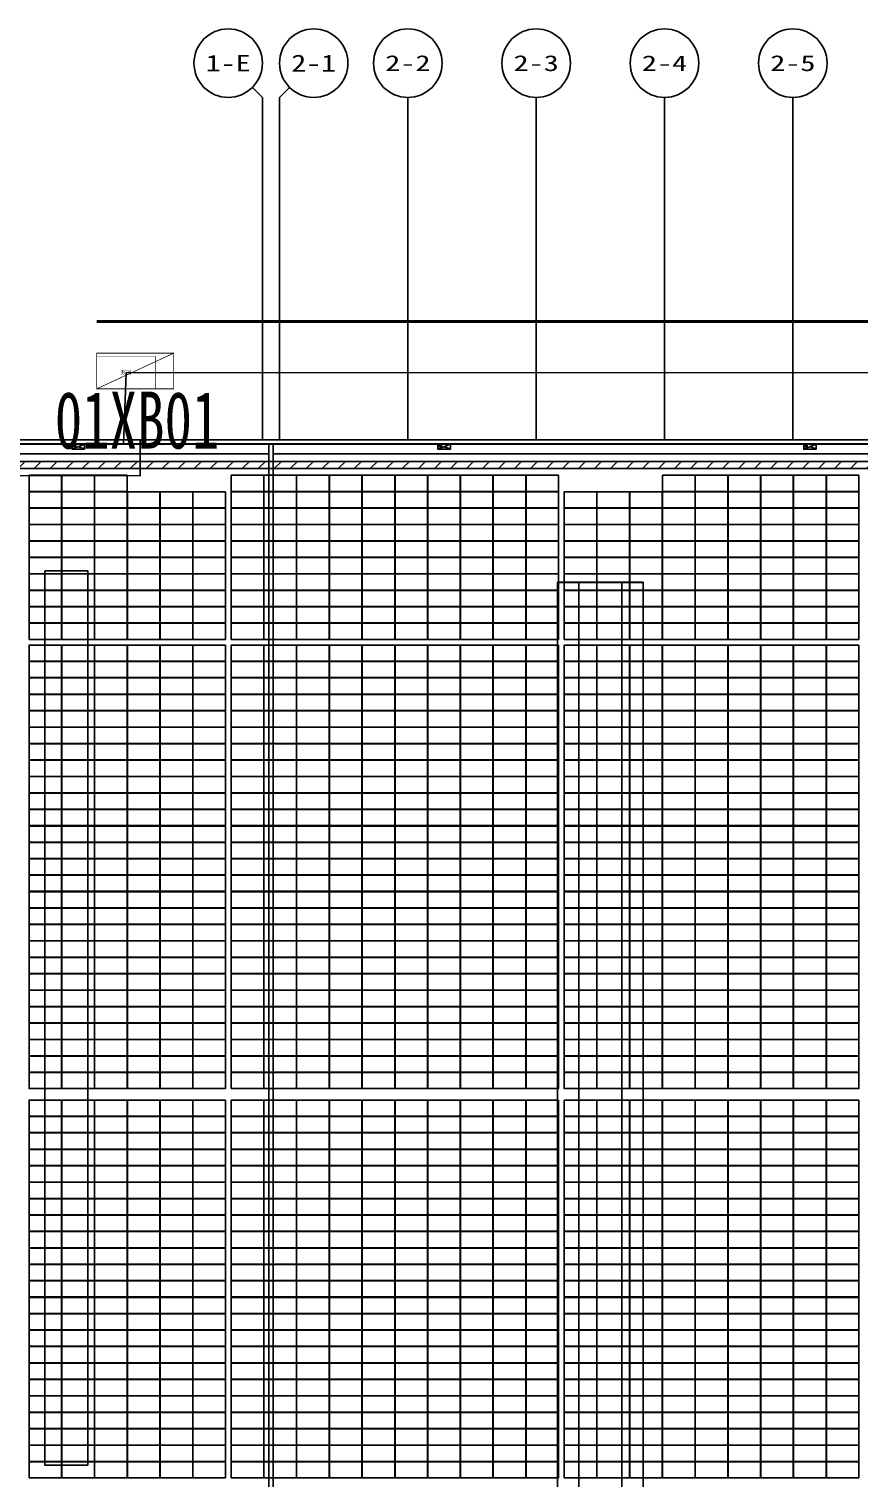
# Model space of a CAD drawing. Header units: metres. Extents: x 1218 to 2690, y 1163 to 1758.
# Drawn here: x 1389.2 to 1447.5, y 1421.4 to 1522.9 of the extents above; entities that cross this region are included whole.
import ezdxf
from ezdxf.enums import TextEntityAlignment as Align

# ---------------------------------------------------------------- set-up
doc = ezdxf.new("R2010")
doc.units = ezdxf.units.M
for name, color, linetype in [('AXIS', 3, 'Continuous'), ('AXIS_TEXT', 7, 'Continuous'), ('WALL', 9, 'Continuous'), ('单元区域外轮廓', 7, 'ByLayer'), ('屋脊线', 7, 'ByLayer'), ('接线图文字', 7, 'Continuous'), ('电缆通道', 7, 'ByLayer'), ('箱变', 7, 'ByLayer'), ('箱逆', 2, 'Continuous'), ('组串式逆变器225', 2, 'Continuous'), ('组件', 7, 'ByLayer'), ('运维走道板', 1, 'Continuous'), ('逆变器', 7, 'ByLayer'), ('障碍物', 7, 'ByLayer')]:
    doc.layers.add(name, color=color, linetype=linetype)
doc.styles.add('Albedo', font='gbenor', dxfattribs={"bigfont": 'gbcbig'})
doc.styles.add('COMPLEX', font='COMPLEX')
doc.styles.add('仿宋1250', font='txt', dxfattribs={"width": 0.7071, "height": 1250})

# ---------------------------------------------------------------- blocks, each defined once
blk = doc.blocks.new('_AXISO')
blk.add_circle((0, 0), 0.5)
at = {"layer": 'AXIS_TEXT', "style": 'COMPLEX', "width": 1.041667}
blk.add_attdef('A', text='', height=0.56, dxfattribs=at).set_placement((-0.25, -0.28), (0.25, -0.28), align=Align.FIT)
blk = doc.blocks.new('DT1')
at = {"layer": 'AXIS', "color": 252, "true_color": 0x939598}
for p, q in [((197457, 2047807), (198160, 2047104)), ((200063, 2047807), (199360, 2047104)), ((198160, 2023104), (198160, 2047104)), ((199360, 2023104), (199360, 2047104)), ((208360, 2023104), (208360, 2047104)), ((217360, 2023104), (217360, 2047104)), ((226360, 2023104), (226360, 2047104)), ((235360, 2023104), (235360, 2047104))]:
    blk.add_line(p, q, dxfattribs=at)
at = {"layer": 'WALL'}
for p, q in [((1243660, 2023104), (77860, 2023104)), ((1243360, 2022804), (78160, 2022804))]:
    blk.add_line(p, q, dxfattribs=at)
for points in [[(198910, 1865404), (198910, 2022804), (198610, 2022804), (198610, 1865404)], [(224860, 1875104), (224860, 2013104), (218860, 2013104), (218860, 1875104)]]:
    blk.add_lwpolyline(points, close=True, dxfattribs=at)
for points in [[(198610, 2022104), (78160, 2022104)], [(406810, 2022104), (198910, 2022104)], [(185910, 1951204), (185910, 2013904), (182910, 2013904), (182910, 1951204), (185910, 1951204)], [(223360, 1875104), (223360, 2013104), (220360, 2013104), (220360, 1875104), (223360, 1875104)]]:
    blk.add_lwpolyline(points, dxfattribs=at)
at = {"layer": 'AXIS', "color": 252, "true_color": 0x939598}
ref = blk.add_blockref('_AXISO', (195760, 2049504), dxfattribs=dict(at, xscale=4800, yscale=4800, zscale=4800))
ref.add_attrib('A', '1-E', dxfattribs={"layer": 'AXIS_TEXT', "height": 1161.6}).set_placement((194183, 2048923), (197336, 2048923), align=Align.FIT)
ref = blk.add_blockref('_AXISO', (201760, 2049504), dxfattribs=dict(at, xscale=4800, yscale=4800, zscale=4800))
ref.add_attrib('A', '2-1', dxfattribs={"layer": 'AXIS_TEXT', "height": 1198.5}).set_placement((200190, 2048904), (203329, 2048904), align=Align.FIT)
ref = blk.add_blockref('_AXISO', (208360, 2049504), dxfattribs=dict(at, xscale=4800, yscale=4800, zscale=4800))
ref.add_attrib('A', '2-2', dxfattribs={"layer": 'AXIS_TEXT', "height": 1110}).set_placement((206774, 2048949), (209946, 2048949), align=Align.FIT)
ref = blk.add_blockref('_AXISO', (217360, 2049504), dxfattribs=dict(at, xscale=4800, yscale=4800, zscale=4800))
ref.add_attrib('A', '2-3', dxfattribs={"layer": 'AXIS_TEXT', "height": 1110}).set_placement((215774, 2048949), (218946, 2048949), align=Align.FIT)
ref = blk.add_blockref('_AXISO', (226360, 2049504), dxfattribs=dict(at, xscale=4800, yscale=4800, zscale=4800))
ref.add_attrib('A', '2-4', dxfattribs={"layer": 'AXIS_TEXT', "height": 1077.9}).set_placement((224769, 2048965), (227951, 2048965), align=Align.FIT)
ref = blk.add_blockref('_AXISO', (235360, 2049504), dxfattribs=dict(at, xscale=4800, yscale=4800, zscale=4800))
ref.add_attrib('A', '2-5', dxfattribs={"layer": 'AXIS_TEXT', "height": 1110}).set_placement((233774, 2048949), (236946, 2048949), align=Align.FIT)
blk = doc.blocks.new('*U582')
at = {"layer": '单元区域外轮廓', "color": 2}
blk.add_polyline3d([(582600, -78700, 12000), (-582600, -78700, 12000), (-582600, 78700, 12000), (582600, 78700, 12000)], close=True, dxfattribs=at)
at = {"flags": 1}
for tag in ['unit_id', 'unit_name', 'parapet_height', 'ground_elevation', 'is_enable_parapet']:
    blk.add_attdef(tag, (0, 0), '', height=2.5, dxfattribs=at)
blk = doc.blocks.new('*U583')
at = {"layer": '屋脊线', "color": 30}
blk.add_line((582600, 78700, 12000), (-582600, 78700, 12000), dxfattribs=at)
at = {"flags": 1}
for tag in ['unit_id', 'unit_name']:
    blk.add_attdef(tag, (0, 0), '', height=2.5, dxfattribs=at)
blk = doc.blocks.new('*U586')
at = {"color": 0}
blk.add_polyline3d([(0, 0, 0), (-228, 0, 0), (-228, -113, 6), (0, -113, 6)], close=True, dxfattribs=at)
at = {"flags": 1}
for tag in ['silicon-material', 'panel-length', 'panel-width', 'panel-height', 'mounting-hole-spacing1', 'mounting-hole-spacing2', 'userid', 'module-material', 'theme', 'name', 'vmpo', 'voco', 'pmax', 'company-name', 'note', 'id', 'impo', 'isco']:
    blk.add_attdef(tag, (0, 0), '', height=2.5, dxfattribs=at)
blk = doc.blocks.new('*U587')
at = {"layer": '组件', "color": 6}
for p in [(-47668, 7651, 1221), (-47438, 7651, 1221), (-47209, 7651, 1221), (-46251, 7651, 1221), (-46022, 7651, 1221), (-45792, 7651, 1221), (-45562, 7651, 1221), (-45332, 7651, 1221), (-47668, 7535, 1227), (-47438, 7535, 1227), (-47209, 7535, 1227), (-46979, 7535, 1227), (-46749, 7535, 1227), (-46519, 7535, 1227), (-46251, 7535, 1227), (-46022, 7535, 1227), (-45792, 7535, 1227), (-45562, 7535, 1227), (-45332, 7535, 1227), (-47668, 7420, 1233), (-47438, 7420, 1233), (-47209, 7420, 1233), (-46979, 7420, 1233), (-46749, 7420, 1233), (-46519, 7420, 1233), (-46251, 7420, 1233), (-46022, 7420, 1233), (-45792, 7420, 1233), (-45562, 7420, 1233), (-45332, 7420, 1233), (-47668, 7305, 1239), (-47438, 7305, 1239), (-47209, 7305, 1239), (-46979, 7305, 1239), (-46749, 7305, 1239), (-46519, 7305, 1239), (-46251, 7305, 1239), (-46022, 7305, 1239), (-45792, 7305, 1239), (-45562, 7305, 1239), (-45332, 7305, 1239), (-47668, 7190, 1245), (-47438, 7190, 1245), (-47209, 7190, 1245), (-46979, 7190, 1245), (-46749, 7190, 1245), (-46519, 7190, 1245), (-46251, 7190, 1245), (-46022, 7190, 1245), (-45792, 7190, 1245), (-45562, 7190, 1245), (-45332, 7190, 1245), (-47668, 7074, 1250), (-47438, 7074, 1250), (-47209, 7074, 1250), (-46979, 7074, 1250), (-46749, 7074, 1250), (-46519, 7074, 1250), (-46251, 7074, 1250), (-46022, 7074, 1250), (-45792, 7074, 1250), (-45562, 7074, 1250), (-45332, 7074, 1250), (-47668, 6959, 1256), (-47438, 6959, 1256), (-47209, 6959, 1256), (-46979, 6959, 1256), (-46749, 6959, 1256), (-46519, 6959, 1256), (-46251, 6959, 1256), (-46022, 6959, 1256), (-45792, 6959, 1256), (-45562, 6959, 1256), (-45332, 6959, 1256), (-47668, 6844, 1262), (-47438, 6844, 1262), (-47209, 6844, 1262), (-46979, 6844, 1262), (-46749, 6844, 1262), (-46519, 6844, 1262), (-46251, 6844, 1262), (-46022, 6844, 1262), (-45792, 6844, 1262), (-45562, 6844, 1262), (-45332, 6844, 1262), (-47668, 6729, 1268), (-47438, 6729, 1268), (-47209, 6729, 1268), (-46979, 6729, 1268), (-46749, 6729, 1268), (-46519, 6729, 1268), (-46251, 6729, 1268), (-46022, 6729, 1268), (-45792, 6729, 1268), (-45562, 6729, 1268), (-45332, 6729, 1268), (-45102, 6729, 1268), (-47668, 6613, 1274), (-47438, 6613, 1274), (-47209, 6613, 1274), (-46979, 6613, 1274), (-46749, 6613, 1274), (-46519, 6613, 1274), (-46251, 6613, 1274), (-46022, 6613, 1274), (-45792, 6613, 1274), (-45562, 6613, 1274), (-45332, 6613, 1274), (-45102, 6613, 1274), (-47668, 6460, 1282), (-47438, 6460, 1282), (-47209, 6460, 1282), (-46979, 6460, 1282), (-46749, 6460, 1282), (-46519, 6460, 1282), (-46251, 6460, 1282), (-46022, 6460, 1282), (-45792, 6460, 1282), (-45562, 6460, 1282), (-45332, 6460, 1282), (-47668, 6345, 1288), (-47438, 6345, 1288), (-47209, 6345, 1288), (-46979, 6345, 1288), (-46749, 6345, 1288), (-46519, 6345, 1288), (-46251, 6345, 1288), (-46022, 6345, 1288), (-45792, 6345, 1288), (-45562, 6345, 1288), (-45332, 6345, 1288), (-47668, 6230, 1293), (-47438, 6230, 1293), (-47209, 6230, 1293), (-46979, 6230, 1293), (-46749, 6230, 1293), (-46519, 6230, 1293), (-46251, 6230, 1293), (-46022, 6230, 1293), (-45792, 6230, 1293), (-45562, 6230, 1293), (-45332, 6230, 1293), (-47668, 6114, 1299), (-47438, 6114, 1299), (-47209, 6114, 1299), (-46979, 6114, 1299), (-46749, 6114, 1299), (-46519, 6114, 1299), (-46251, 6114, 1299), (-46022, 6114, 1299), (-45792, 6114, 1299), (-45562, 6114, 1299), (-45332, 6114, 1299), (-47668, 5999, 1305), (-47438, 5999, 1305), (-47209, 5999, 1305), (-46979, 5999, 1305), (-46749, 5999, 1305), (-46519, 5999, 1305), (-46251, 5999, 1305), (-46022, 5999, 1305), (-45792, 5999, 1305), (-45562, 5999, 1305), (-45332, 5999, 1305), (-47668, 5884, 1311), (-47438, 5884, 1311), (-47209, 5884, 1311), (-46979, 5884, 1311), (-46749, 5884, 1311), (-46519, 5884, 1311), (-46251, 5884, 1311), (-46022, 5884, 1311), (-45792, 5884, 1311), (-45562, 5884, 1311), (-45332, 5884, 1311), (-47668, 5769, 1317), (-47438, 5769, 1317), (-47209, 5769, 1317), (-46979, 5769, 1317), (-46749, 5769, 1317), (-46519, 5769, 1317), (-46251, 5769, 1317), (-46022, 5769, 1317), (-45792, 5769, 1317), (-45562, 5769, 1317), (-45332, 5769, 1317), (-47668, 5653, 1323), (-47438, 5653, 1323), (-47209, 5653, 1323), (-46979, 5653, 1323), (-46749, 5653, 1323), (-46519, 5653, 1323), (-46251, 5653, 1323), (-46022, 5653, 1323), (-45792, 5653, 1323), (-45562, 5653, 1323), (-45332, 5653, 1323), (-47668, 5538, 1329), (-47438, 5538, 1329), (-47209, 5538, 1329), (-46979, 5538, 1329), (-46749, 5538, 1329), (-46519, 5538, 1329), (-46251, 5538, 1329), (-46022, 5538, 1329), (-45792, 5538, 1329), (-45562, 5538, 1329), (-45332, 5538, 1329), (-47668, 5423, 1334), (-47438, 5423, 1334), (-47209, 5423, 1334), (-46979, 5423, 1334), (-46749, 5423, 1334), (-46519, 5423, 1334), (-46251, 5423, 1334), (-46022, 5423, 1334), (-45792, 5423, 1334), (-45562, 5423, 1334), (-45332, 5423, 1334), (-47668, 5308, 1340), (-47438, 5308, 1340), (-47209, 5308, 1340), (-46979, 5308, 1340), (-46749, 5308, 1340), (-46519, 5308, 1340), (-46251, 5308, 1340), (-46022, 5308, 1340), (-45792, 5308, 1340), (-45562, 5308, 1340), (-45332, 5308, 1340), (-47668, 5192, 1346), (-47438, 5192, 1346), (-47209, 5192, 1346), (-46979, 5192, 1346), (-46749, 5192, 1346), (-46519, 5192, 1346), (-46251, 5192, 1346), (-46022, 5192, 1346), (-45792, 5192, 1346), (-45562, 5192, 1346), (-45332, 5192, 1346), (-47668, 5077, 1352), (-47438, 5077, 1352), (-47209, 5077, 1352), (-46979, 5077, 1352), (-46749, 5077, 1352), (-46519, 5077, 1352), (-46251, 5077, 1352), (-46022, 5077, 1352), (-45792, 5077, 1352), (-45562, 5077, 1352), (-45332, 5077, 1352), (-47668, 4962, 1358), (-47438, 4962, 1358), (-47209, 4962, 1358), (-46979, 4962, 1358), (-46749, 4962, 1358), (-46519, 4962, 1358), (-46251, 4962, 1358), (-46022, 4962, 1358), (-45792, 4962, 1358), (-45562, 4962, 1358), (-45332, 4962, 1358), (-47668, 4847, 1364), (-47438, 4847, 1364), (-47209, 4847, 1364), (-46979, 4847, 1364), (-46749, 4847, 1364), (-46519, 4847, 1364), (-46251, 4847, 1364), (-46022, 4847, 1364), (-45792, 4847, 1364), (-45562, 4847, 1364), (-45332, 4847, 1364), (-47668, 4731, 1370), (-47438, 4731, 1370), (-47209, 4731, 1370), (-46979, 4731, 1370), (-46749, 4731, 1370), (-46519, 4731, 1370), (-46251, 4731, 1370), (-46022, 4731, 1370), (-45792, 4731, 1370), (-45562, 4731, 1370), (-45332, 4731, 1370), (-47668, 4616, 1375), (-47438, 4616, 1375), (-47209, 4616, 1375), (-46979, 4616, 1375), (-46749, 4616, 1375), (-46519, 4616, 1375), (-46251, 4616, 1375), (-46022, 4616, 1375), (-45792, 4616, 1375), (-45562, 4616, 1375), (-45332, 4616, 1375), (-47668, 4501, 1381), (-47438, 4501, 1381), (-47209, 4501, 1381), (-46979, 4501, 1381), (-46749, 4501, 1381), (-46519, 4501, 1381), (-46251, 4501, 1381), (-46022, 4501, 1381), (-45792, 4501, 1381), (-45562, 4501, 1381), (-45332, 4501, 1381), (-47668, 4386, 1387), (-47438, 4386, 1387), (-47209, 4386, 1387), (-46979, 4386, 1387), (-46749, 4386, 1387), (-46519, 4386, 1387), (-46251, 4386, 1387), (-46022, 4386, 1387), (-45792, 4386, 1387), (-45562, 4386, 1387), (-45332, 4386, 1387), (-47668, 4270, 1393), (-47438, 4270, 1393), (-47209, 4270, 1393), (-46979, 4270, 1393), (-46749, 4270, 1393), (-46519, 4270, 1393), (-46251, 4270, 1393), (-46022, 4270, 1393), (-45792, 4270, 1393), (-45562, 4270, 1393), (-45332, 4270, 1393), (-47668, 4155, 1399), (-47438, 4155, 1399), (-47209, 4155, 1399), (-46979, 4155, 1399), (-46749, 4155, 1399), (-46519, 4155, 1399), (-46251, 4155, 1399), (-46022, 4155, 1399), (-45792, 4155, 1399), (-45562, 4155, 1399), (-45332, 4155, 1399), (-47668, 4040, 1405), (-47438, 4040, 1405), (-47209, 4040, 1405), (-46979, 4040, 1405), (-46749, 4040, 1405), (-46519, 4040, 1405), (-46251, 4040, 1405), (-46022, 4040, 1405), (-45792, 4040, 1405), (-45562, 4040, 1405), (-45332, 4040, 1405), (-47668, 3925, 1411), (-47438, 3925, 1411), (-47209, 3925, 1411), (-46979, 3925, 1411), (-46749, 3925, 1411), (-46519, 3925, 1411), (-46251, 3925, 1411), (-46022, 3925, 1411), (-45792, 3925, 1411), (-45562, 3925, 1411), (-45332, 3925, 1411), (-47668, 3809, 1416), (-47438, 3809, 1416), (-47209, 3809, 1416), (-46979, 3809, 1416), (-46749, 3809, 1416), (-46519, 3809, 1416), (-46251, 3809, 1416), (-46022, 3809, 1416), (-45792, 3809, 1416), (-45562, 3809, 1416), (-45332, 3809, 1416), (-47668, 3694, 1422), (-47438, 3694, 1422), (-47209, 3694, 1422), (-46979, 3694, 1422), (-46749, 3694, 1422), (-46519, 3694, 1422), (-46251, 3694, 1422), (-46022, 3694, 1422), (-45792, 3694, 1422), (-45562, 3694, 1422), (-45332, 3694, 1422), (-47668, 3579, 1428), (-47438, 3579, 1428), (-47209, 3579, 1428), (-46979, 3579, 1428), (-46749, 3579, 1428), (-46519, 3579, 1428), (-46251, 3579, 1428), (-46022, 3579, 1428), (-45792, 3579, 1428), (-45562, 3579, 1428), (-45332, 3579, 1428), (-47668, 3464, 1434), (-47438, 3464, 1434), (-47209, 3464, 1434), (-46979, 3464, 1434), (-46749, 3464, 1434), (-46519, 3464, 1434), (-46251, 3464, 1434), (-46022, 3464, 1434), (-45792, 3464, 1434), (-45562, 3464, 1434), (-45332, 3464, 1434), (-47668, 3270, 1444), (-47438, 3270, 1444), (-47209, 3270, 1444), (-46979, 3270, 1444), (-46749, 3270, 1444), (-46519, 3270, 1444), (-46251, 3270, 1444), (-46022, 3270, 1444), (-45792, 3270, 1444), (-45562, 3270, 1444), (-45332, 3270, 1444), (-47668, 3155, 1450), (-47438, 3155, 1450), (-47209, 3155, 1450), (-46979, 3155, 1450), (-46749, 3155, 1450), (-46519, 3155, 1450), (-46251, 3155, 1450), (-46022, 3155, 1450), (-45792, 3155, 1450), (-45562, 3155, 1450), (-45332, 3155, 1450), (-47668, 3040, 1455), (-47438, 3040, 1455), (-47209, 3040, 1455), (-46979, 3040, 1455), (-46749, 3040, 1455), (-46519, 3040, 1455), (-46251, 3040, 1455), (-46022, 3040, 1455), (-45792, 3040, 1455), (-45562, 3040, 1455), (-45332, 3040, 1455), (-47668, 2925, 1461), (-47438, 2925, 1461), (-47209, 2925, 1461), (-46979, 2925, 1461), (-46749, 2925, 1461), (-46519, 2925, 1461), (-46251, 2925, 1461), (-46022, 2925, 1461), (-45792, 2925, 1461), (-45562, 2925, 1461), (-45332, 2925, 1461), (-47668, 2809, 1467), (-47438, 2809, 1467), (-47209, 2809, 1467), (-46979, 2809, 1467), (-46749, 2809, 1467), (-46519, 2809, 1467), (-46251, 2809, 1467), (-46022, 2809, 1467), (-45792, 2809, 1467), (-45562, 2809, 1467), (-45332, 2809, 1467), (-47668, 2694, 1473), (-47438, 2694, 1473), (-47209, 2694, 1473), (-46979, 2694, 1473), (-46749, 2694, 1473), (-46519, 2694, 1473), (-46251, 2694, 1473), (-46022, 2694, 1473), (-45792, 2694, 1473), (-45562, 2694, 1473), (-45332, 2694, 1473), (-47668, 2579, 1479), (-47438, 2579, 1479), (-47209, 2579, 1479), (-46979, 2579, 1479), (-46749, 2579, 1479), (-46519, 2579, 1479), (-46251, 2579, 1479), (-46022, 2579, 1479), (-45792, 2579, 1479), (-45562, 2579, 1479), (-45332, 2579, 1479), (-47668, 2464, 1485), (-47438, 2464, 1485), (-47209, 2464, 1485), (-46979, 2464, 1485), (-46749, 2464, 1485), (-46519, 2464, 1485), (-46251, 2464, 1485), (-46022, 2464, 1485), (-45792, 2464, 1485), (-45562, 2464, 1485), (-45332, 2464, 1485), (-47668, 2348, 1491), (-47438, 2348, 1491), (-47209, 2348, 1491), (-46979, 2348, 1491), (-46749, 2348, 1491), (-46519, 2348, 1491), (-46251, 2348, 1491), (-46022, 2348, 1491), (-45792, 2348, 1491), (-45562, 2348, 1491), (-45332, 2348, 1491), (-47668, 2233, 1497), (-47438, 2233, 1497), (-47209, 2233, 1497), (-46979, 2233, 1497), (-46749, 2233, 1497), (-46519, 2233, 1497), (-46251, 2233, 1497), (-46022, 2233, 1497), (-45792, 2233, 1497), (-45562, 2233, 1497), (-45332, 2233, 1497), (-47668, 2118, 1502), (-47438, 2118, 1502), (-47209, 2118, 1502), (-46979, 2118, 1502), (-46749, 2118, 1502), (-46519, 2118, 1502), (-46251, 2118, 1502), (-46022, 2118, 1502), (-45792, 2118, 1502), (-45562, 2118, 1502), (-45332, 2118, 1502), (-47668, 2003, 1508), (-47438, 2003, 1508), (-47209, 2003, 1508), (-46979, 2003, 1508), (-46749, 2003, 1508), (-46519, 2003, 1508), (-46251, 2003, 1508), (-46022, 2003, 1508), (-45792, 2003, 1508), (-45562, 2003, 1508), (-45332, 2003, 1508), (-47668, 1887, 1514), (-47438, 1887, 1514), (-47209, 1887, 1514), (-46979, 1887, 1514), (-46749, 1887, 1514), (-46519, 1887, 1514), (-46251, 1887, 1514), (-46022, 1887, 1514), (-45792, 1887, 1514), (-45562, 1887, 1514), (-45332, 1887, 1514), (-47668, 1772, 1520), (-47438, 1772, 1520), (-47209, 1772, 1520), (-46979, 1772, 1520), (-46749, 1772, 1520), (-46519, 1772, 1520), (-46251, 1772, 1520), (-46022, 1772, 1520), (-45792, 1772, 1520), (-45562, 1772, 1520), (-45332, 1772, 1520), (-47668, 1657, 1526), (-47438, 1657, 1526), (-47209, 1657, 1526), (-46979, 1657, 1526), (-46749, 1657, 1526), (-46519, 1657, 1526), (-46251, 1657, 1526), (-46022, 1657, 1526), (-45792, 1657, 1526), (-45562, 1657, 1526), (-45332, 1657, 1526), (-47668, 1542, 1532), (-47438, 1542, 1532), (-47209, 1542, 1532), (-46979, 1542, 1532), (-46749, 1542, 1532), (-46519, 1542, 1532), (-46251, 1542, 1532), (-46022, 1542, 1532), (-45792, 1542, 1532), (-45562, 1542, 1532), (-45332, 1542, 1532), (-47668, 1426, 1538), (-47438, 1426, 1538), (-47209, 1426, 1538), (-46979, 1426, 1538), (-46749, 1426, 1538), (-46519, 1426, 1538), (-46251, 1426, 1538), (-46022, 1426, 1538), (-45792, 1426, 1538), (-45562, 1426, 1538), (-45332, 1426, 1538), (-47668, 1311, 1543), (-47438, 1311, 1543), (-47209, 1311, 1543), (-46979, 1311, 1543), (-46749, 1311, 1543), (-46519, 1311, 1543), (-46251, 1311, 1543), (-46022, 1311, 1543), (-45792, 1311, 1543), (-45562, 1311, 1543), (-45332, 1311, 1543), (-47668, 1196, 1549), (-47438, 1196, 1549), (-47209, 1196, 1549), (-46979, 1196, 1549), (-46749, 1196, 1549), (-46519, 1196, 1549), (-46251, 1196, 1549), (-46022, 1196, 1549), (-45792, 1196, 1549), (-45562, 1196, 1549), (-45332, 1196, 1549), (-47668, 1081, 1555), (-47438, 1081, 1555), (-47209, 1081, 1555), (-46979, 1081, 1555), (-46749, 1081, 1555), (-46519, 1081, 1555), (-46251, 1081, 1555), (-46022, 1081, 1555), (-45792, 1081, 1555), (-45562, 1081, 1555), (-45332, 1081, 1555), (-47668, 965, 1561), (-47438, 965, 1561), (-47209, 965, 1561), (-46979, 965, 1561), (-46749, 965, 1561), (-46519, 965, 1561), (-46251, 965, 1561), (-46022, 965, 1561), (-45792, 965, 1561), (-45562, 965, 1561), (-45332, 965, 1561), (-47668, 850, 1567), (-47438, 850, 1567), (-47209, 850, 1567), (-46979, 850, 1567), (-46749, 850, 1567), (-46519, 850, 1567), (-46251, 850, 1567), (-46022, 850, 1567), (-45792, 850, 1567), (-45562, 850, 1567), (-45332, 850, 1567), (-47668, 735, 1573), (-47438, 735, 1573), (-47209, 735, 1573), (-46979, 735, 1573), (-46749, 735, 1573), (-46519, 735, 1573), (-46251, 735, 1573), (-46022, 735, 1573), (-45792, 735, 1573), (-45562, 735, 1573), (-45332, 735, 1573)]:
    blk.add_blockref('*U586', p, dxfattribs=at)
at = {"layer": '组件', "color": 2}
for p in [(-45102, 7651, 1221), (-44873, 7651, 1221), (-44643, 7651, 1221), (-44413, 7651, 1221), (-44183, 7651, 1221), (-43226, 7651, 1221), (-42996, 7651, 1221), (-42766, 7651, 1221), (-42537, 7651, 1221), (-45102, 7535, 1227), (-44873, 7535, 1227), (-44643, 7535, 1227), (-44413, 7535, 1227), (-44183, 7535, 1227), (-43915, 7535, 1227), (-43686, 7535, 1227), (-43456, 7535, 1227), (-43226, 7535, 1227), (-42996, 7535, 1227), (-42766, 7535, 1227), (-42537, 7535, 1227), (-45102, 7420, 1233), (-44873, 7420, 1233), (-44643, 7420, 1233), (-44413, 7420, 1233), (-44183, 7420, 1233), (-43915, 7420, 1233), (-43686, 7420, 1233), (-43456, 7420, 1233), (-43226, 7420, 1233), (-42996, 7420, 1233), (-42766, 7420, 1233), (-42537, 7420, 1233), (-45102, 7305, 1239), (-44873, 7305, 1239), (-44643, 7305, 1239), (-44413, 7305, 1239), (-44183, 7305, 1239), (-43915, 7305, 1239), (-43686, 7305, 1239), (-43456, 7305, 1239), (-43226, 7305, 1239), (-42996, 7305, 1239), (-42766, 7305, 1239), (-45102, 7190, 1245), (-44873, 7190, 1245), (-44643, 7190, 1245), (-44413, 7190, 1245), (-44183, 7190, 1245), (-43915, 7190, 1245), (-43686, 7190, 1245), (-43456, 7190, 1245), (-43226, 7190, 1245), (-42996, 7190, 1245), (-42766, 7190, 1245), (-45102, 7074, 1250), (-44873, 7074, 1250), (-44643, 7074, 1250), (-44413, 7074, 1250), (-44183, 7074, 1250), (-43915, 7074, 1250), (-43686, 7074, 1250), (-43456, 7074, 1250), (-43226, 7074, 1250), (-42996, 7074, 1250), (-42766, 7074, 1250), (-45102, 6959, 1256), (-44873, 6959, 1256), (-44643, 6959, 1256), (-44413, 6959, 1256), (-44183, 6959, 1256), (-43915, 6959, 1256), (-43686, 6959, 1256), (-43456, 6959, 1256), (-43226, 6959, 1256), (-42996, 6959, 1256), (-42766, 6959, 1256), (-45102, 6844, 1262), (-44873, 6844, 1262), (-44643, 6844, 1262), (-44413, 6844, 1262), (-44183, 6844, 1262), (-43915, 6844, 1262), (-43686, 6844, 1262), (-43456, 6844, 1262), (-43226, 6844, 1262), (-42996, 6844, 1262), (-42766, 6844, 1262), (-44873, 6729, 1268), (-44643, 6729, 1268), (-44413, 6729, 1268), (-44183, 6729, 1268), (-43915, 6729, 1268), (-43686, 6729, 1268), (-43456, 6729, 1268), (-43226, 6729, 1268), (-42996, 6729, 1268), (-42766, 6729, 1268), (-44873, 6613, 1274), (-44643, 6613, 1274), (-44413, 6613, 1274), (-44183, 6613, 1274), (-43915, 6613, 1274), (-43686, 6613, 1274), (-43456, 6613, 1274), (-43226, 6613, 1274), (-42996, 6613, 1274), (-42766, 6613, 1274), (-45102, 6460, 1282), (-44873, 6460, 1282), (-44643, 6460, 1282), (-44413, 6460, 1282), (-44183, 6460, 1282), (-43915, 6460, 1282), (-43686, 6460, 1282), (-43456, 6460, 1282), (-43226, 6460, 1282), (-42996, 6460, 1282), (-42766, 6460, 1282), (-45102, 6345, 1288), (-44873, 6345, 1288), (-44643, 6345, 1288), (-44413, 6345, 1288), (-44183, 6345, 1288), (-43915, 6345, 1288), (-43686, 6345, 1288), (-43456, 6345, 1288), (-43226, 6345, 1288), (-42996, 6345, 1288), (-42766, 6345, 1288), (-45102, 6230, 1293), (-44873, 6230, 1293), (-44643, 6230, 1293), (-44413, 6230, 1293), (-44183, 6230, 1293), (-43915, 6230, 1293), (-43686, 6230, 1293), (-43456, 6230, 1293), (-43226, 6230, 1293), (-42996, 6230, 1293), (-42766, 6230, 1293), (-45102, 6114, 1299), (-44873, 6114, 1299), (-44643, 6114, 1299), (-44413, 6114, 1299), (-44183, 6114, 1299), (-43915, 6114, 1299), (-43686, 6114, 1299), (-43456, 6114, 1299), (-43226, 6114, 1299), (-42996, 6114, 1299), (-42766, 6114, 1299), (-45102, 5999, 1305), (-44873, 5999, 1305), (-44643, 5999, 1305), (-44413, 5999, 1305), (-44183, 5999, 1305), (-43915, 5999, 1305), (-43686, 5999, 1305), (-43456, 5999, 1305), (-43226, 5999, 1305), (-42996, 5999, 1305), (-42766, 5999, 1305), (-45102, 5884, 1311), (-44873, 5884, 1311), (-44643, 5884, 1311), (-44413, 5884, 1311), (-44183, 5884, 1311), (-43915, 5884, 1311), (-43686, 5884, 1311), (-43456, 5884, 1311), (-43226, 5884, 1311), (-42996, 5884, 1311), (-42766, 5884, 1311), (-45102, 5769, 1317), (-44873, 5769, 1317), (-44643, 5769, 1317), (-44413, 5769, 1317), (-44183, 5769, 1317), (-43915, 5769, 1317), (-43686, 5769, 1317), (-43456, 5769, 1317), (-43226, 5769, 1317), (-42996, 5769, 1317), (-42766, 5769, 1317), (-45102, 5653, 1323), (-44873, 5653, 1323), (-44643, 5653, 1323), (-44413, 5653, 1323), (-44183, 5653, 1323), (-43915, 5653, 1323), (-43686, 5653, 1323), (-43456, 5653, 1323), (-43226, 5653, 1323), (-42996, 5653, 1323), (-42766, 5653, 1323), (-45102, 5538, 1329), (-44873, 5538, 1329), (-44643, 5538, 1329), (-44413, 5538, 1329), (-44183, 5538, 1329), (-43915, 5538, 1329), (-43686, 5538, 1329), (-43456, 5538, 1329), (-43226, 5538, 1329), (-42996, 5538, 1329), (-42766, 5538, 1329), (-45102, 5423, 1334), (-44873, 5423, 1334), (-44643, 5423, 1334), (-44413, 5423, 1334), (-44183, 5423, 1334), (-43915, 5423, 1334), (-43686, 5423, 1334), (-43456, 5423, 1334), (-43226, 5423, 1334), (-42996, 5423, 1334), (-42766, 5423, 1334), (-45102, 5308, 1340), (-44873, 5308, 1340), (-44643, 5308, 1340), (-44413, 5308, 1340), (-44183, 5308, 1340), (-43915, 5308, 1340), (-43686, 5308, 1340), (-43456, 5308, 1340), (-43226, 5308, 1340), (-42996, 5308, 1340), (-42766, 5308, 1340), (-45102, 5192, 1346), (-44873, 5192, 1346), (-44643, 5192, 1346), (-44413, 5192, 1346), (-44183, 5192, 1346), (-43915, 5192, 1346), (-43686, 5192, 1346), (-43456, 5192, 1346), (-43226, 5192, 1346), (-42996, 5192, 1346), (-42766, 5192, 1346), (-45102, 5077, 1352), (-44873, 5077, 1352), (-44643, 5077, 1352), (-44413, 5077, 1352), (-44183, 5077, 1352), (-43915, 5077, 1352), (-43686, 5077, 1352), (-43456, 5077, 1352), (-43226, 5077, 1352), (-42996, 5077, 1352), (-42766, 5077, 1352), (-45102, 4962, 1358), (-44873, 4962, 1358), (-44643, 4962, 1358), (-44413, 4962, 1358), (-44183, 4962, 1358), (-43915, 4962, 1358), (-43686, 4962, 1358), (-43456, 4962, 1358), (-43226, 4962, 1358), (-42996, 4962, 1358), (-42766, 4962, 1358), (-45102, 4847, 1364), (-44873, 4847, 1364), (-44643, 4847, 1364), (-44413, 4847, 1364), (-44183, 4847, 1364), (-43915, 4847, 1364), (-43686, 4847, 1364), (-43456, 4847, 1364), (-43226, 4847, 1364), (-42996, 4847, 1364), (-42766, 4847, 1364), (-45102, 4731, 1370), (-44873, 4731, 1370), (-44643, 4731, 1370), (-44413, 4731, 1370), (-44183, 4731, 1370), (-43915, 4731, 1370), (-43686, 4731, 1370), (-43456, 4731, 1370), (-43226, 4731, 1370), (-42996, 4731, 1370), (-42766, 4731, 1370), (-45102, 4616, 1375), (-44873, 4616, 1375), (-44643, 4616, 1375), (-44413, 4616, 1375), (-44183, 4616, 1375), (-43915, 4616, 1375), (-43686, 4616, 1375), (-43456, 4616, 1375), (-43226, 4616, 1375), (-42996, 4616, 1375), (-42766, 4616, 1375), (-45102, 4501, 1381), (-44873, 4501, 1381), (-44643, 4501, 1381), (-44413, 4501, 1381), (-44183, 4501, 1381), (-43915, 4501, 1381), (-43686, 4501, 1381), (-43456, 4501, 1381), (-43226, 4501, 1381), (-42996, 4501, 1381), (-42766, 4501, 1381), (-45102, 4386, 1387), (-44873, 4386, 1387), (-44643, 4386, 1387), (-44413, 4386, 1387), (-44183, 4386, 1387), (-43915, 4386, 1387), (-43686, 4386, 1387), (-43456, 4386, 1387), (-43226, 4386, 1387), (-42996, 4386, 1387), (-42766, 4386, 1387), (-45102, 4270, 1393), (-44873, 4270, 1393), (-44643, 4270, 1393), (-44413, 4270, 1393), (-44183, 4270, 1393), (-43915, 4270, 1393), (-43686, 4270, 1393), (-43456, 4270, 1393), (-43226, 4270, 1393), (-42996, 4270, 1393), (-42766, 4270, 1393), (-45102, 4155, 1399), (-44873, 4155, 1399), (-44643, 4155, 1399), (-44413, 4155, 1399), (-44183, 4155, 1399), (-43915, 4155, 1399), (-43686, 4155, 1399), (-43456, 4155, 1399), (-43226, 4155, 1399), (-42996, 4155, 1399), (-42766, 4155, 1399), (-45102, 4040, 1405), (-44873, 4040, 1405), (-44643, 4040, 1405), (-44413, 4040, 1405), (-44183, 4040, 1405), (-43915, 4040, 1405), (-43686, 4040, 1405), (-43456, 4040, 1405), (-43226, 4040, 1405), (-42996, 4040, 1405), (-42766, 4040, 1405), (-45102, 3925, 1411), (-44873, 3925, 1411), (-44643, 3925, 1411), (-44413, 3925, 1411), (-44183, 3925, 1411), (-43915, 3925, 1411), (-43686, 3925, 1411), (-43456, 3925, 1411), (-43226, 3925, 1411), (-42996, 3925, 1411), (-42766, 3925, 1411), (-45102, 3809, 1416), (-44873, 3809, 1416), (-44643, 3809, 1416), (-44413, 3809, 1416), (-44183, 3809, 1416), (-43915, 3809, 1416), (-43686, 3809, 1416), (-43456, 3809, 1416), (-43226, 3809, 1416), (-42996, 3809, 1416), (-42766, 3809, 1416), (-45102, 3694, 1422), (-44873, 3694, 1422), (-44643, 3694, 1422), (-44413, 3694, 1422), (-44183, 3694, 1422), (-43915, 3694, 1422), (-43686, 3694, 1422), (-43456, 3694, 1422), (-43226, 3694, 1422), (-42996, 3694, 1422), (-42766, 3694, 1422), (-45102, 3579, 1428), (-44873, 3579, 1428), (-44643, 3579, 1428), (-44413, 3579, 1428), (-44183, 3579, 1428), (-43915, 3579, 1428), (-43686, 3579, 1428), (-43456, 3579, 1428), (-43226, 3579, 1428), (-42996, 3579, 1428), (-42766, 3579, 1428), (-45102, 3464, 1434), (-44873, 3464, 1434), (-44643, 3464, 1434), (-44413, 3464, 1434), (-44183, 3464, 1434), (-43915, 3464, 1434), (-43686, 3464, 1434), (-43456, 3464, 1434), (-43226, 3464, 1434), (-42996, 3464, 1434), (-42766, 3464, 1434), (-45102, 3270, 1444), (-44873, 3270, 1444), (-44643, 3270, 1444), (-44413, 3270, 1444), (-44183, 3270, 1444), (-43915, 3270, 1444), (-43686, 3270, 1444), (-43456, 3270, 1444), (-43226, 3270, 1444), (-42996, 3270, 1444), (-42766, 3270, 1444), (-45102, 3155, 1450), (-44873, 3155, 1450), (-44643, 3155, 1450), (-44413, 3155, 1450), (-44183, 3155, 1450), (-43915, 3155, 1450), (-43686, 3155, 1450), (-43456, 3155, 1450), (-43226, 3155, 1450), (-42996, 3155, 1450), (-42766, 3155, 1450), (-45102, 3040, 1455), (-44873, 3040, 1455), (-44643, 3040, 1455), (-44413, 3040, 1455), (-44183, 3040, 1455), (-43915, 3040, 1455), (-43686, 3040, 1455), (-43456, 3040, 1455), (-43226, 3040, 1455), (-42996, 3040, 1455), (-42766, 3040, 1455), (-45102, 2925, 1461), (-44873, 2925, 1461), (-44643, 2925, 1461), (-44413, 2925, 1461), (-44183, 2925, 1461), (-43915, 2925, 1461), (-43686, 2925, 1461), (-43456, 2925, 1461), (-43226, 2925, 1461), (-42996, 2925, 1461), (-42766, 2925, 1461), (-45102, 2809, 1467), (-44873, 2809, 1467), (-44643, 2809, 1467), (-44413, 2809, 1467), (-44183, 2809, 1467), (-43915, 2809, 1467), (-43686, 2809, 1467), (-43456, 2809, 1467), (-43226, 2809, 1467), (-42996, 2809, 1467), (-42766, 2809, 1467), (-45102, 2694, 1473), (-44873, 2694, 1473), (-44643, 2694, 1473), (-44413, 2694, 1473), (-44183, 2694, 1473), (-43915, 2694, 1473), (-43686, 2694, 1473), (-43456, 2694, 1473), (-43226, 2694, 1473), (-42996, 2694, 1473), (-42766, 2694, 1473), (-45102, 2579, 1479), (-44873, 2579, 1479), (-44643, 2579, 1479), (-44413, 2579, 1479), (-44183, 2579, 1479), (-43915, 2579, 1479), (-43686, 2579, 1479), (-43456, 2579, 1479), (-43226, 2579, 1479), (-42996, 2579, 1479), (-42766, 2579, 1479), (-45102, 2464, 1485), (-44873, 2464, 1485), (-44643, 2464, 1485), (-44413, 2464, 1485), (-44183, 2464, 1485), (-43915, 2464, 1485), (-43686, 2464, 1485), (-43456, 2464, 1485), (-43226, 2464, 1485), (-42996, 2464, 1485), (-42766, 2464, 1485), (-45102, 2348, 1491), (-44873, 2348, 1491), (-44643, 2348, 1491), (-44413, 2348, 1491), (-44183, 2348, 1491), (-43915, 2348, 1491), (-43686, 2348, 1491), (-43456, 2348, 1491), (-43226, 2348, 1491), (-42996, 2348, 1491), (-42766, 2348, 1491), (-45102, 2233, 1497), (-44873, 2233, 1497), (-44643, 2233, 1497), (-44413, 2233, 1497), (-44183, 2233, 1497), (-43915, 2233, 1497), (-43686, 2233, 1497), (-43456, 2233, 1497), (-43226, 2233, 1497), (-42996, 2233, 1497), (-42766, 2233, 1497), (-45102, 2118, 1502), (-44873, 2118, 1502), (-44643, 2118, 1502), (-44413, 2118, 1502), (-44183, 2118, 1502), (-43915, 2118, 1502), (-43686, 2118, 1502), (-43456, 2118, 1502), (-43226, 2118, 1502), (-42996, 2118, 1502), (-42766, 2118, 1502), (-45102, 2003, 1508), (-44873, 2003, 1508), (-44643, 2003, 1508), (-44413, 2003, 1508), (-44183, 2003, 1508), (-43915, 2003, 1508), (-43686, 2003, 1508), (-43456, 2003, 1508), (-43226, 2003, 1508), (-42996, 2003, 1508), (-42766, 2003, 1508), (-45102, 1887, 1514), (-44873, 1887, 1514), (-44643, 1887, 1514), (-44413, 1887, 1514), (-44183, 1887, 1514), (-43915, 1887, 1514), (-43686, 1887, 1514), (-43456, 1887, 1514), (-43226, 1887, 1514), (-42996, 1887, 1514), (-42766, 1887, 1514), (-45102, 1772, 1520), (-44873, 1772, 1520), (-44643, 1772, 1520), (-44413, 1772, 1520), (-44183, 1772, 1520), (-43915, 1772, 1520), (-43686, 1772, 1520), (-43456, 1772, 1520), (-43226, 1772, 1520), (-42996, 1772, 1520), (-42766, 1772, 1520), (-45102, 1657, 1526), (-44873, 1657, 1526), (-44643, 1657, 1526), (-44413, 1657, 1526), (-44183, 1657, 1526), (-43915, 1657, 1526), (-43686, 1657, 1526), (-43456, 1657, 1526), (-43226, 1657, 1526), (-42996, 1657, 1526), (-42766, 1657, 1526), (-45102, 1542, 1532), (-44873, 1542, 1532), (-44643, 1542, 1532), (-44413, 1542, 1532), (-44183, 1542, 1532), (-43915, 1542, 1532), (-43686, 1542, 1532), (-43456, 1542, 1532), (-43226, 1542, 1532), (-42996, 1542, 1532), (-42766, 1542, 1532), (-45102, 1426, 1538), (-44873, 1426, 1538), (-44643, 1426, 1538), (-44413, 1426, 1538), (-44183, 1426, 1538), (-43915, 1426, 1538), (-43686, 1426, 1538), (-43456, 1426, 1538), (-43226, 1426, 1538), (-42996, 1426, 1538), (-42766, 1426, 1538), (-45102, 1311, 1543), (-44873, 1311, 1543), (-44643, 1311, 1543), (-44413, 1311, 1543), (-44183, 1311, 1543), (-43915, 1311, 1543), (-43686, 1311, 1543), (-43456, 1311, 1543), (-43226, 1311, 1543), (-42996, 1311, 1543), (-42766, 1311, 1543), (-45102, 1196, 1549), (-44873, 1196, 1549), (-44643, 1196, 1549), (-44413, 1196, 1549), (-44183, 1196, 1549), (-43915, 1196, 1549), (-43686, 1196, 1549), (-43456, 1196, 1549), (-43226, 1196, 1549), (-42996, 1196, 1549), (-42766, 1196, 1549), (-45102, 1081, 1555), (-44873, 1081, 1555), (-44643, 1081, 1555), (-44413, 1081, 1555), (-44183, 1081, 1555), (-43915, 1081, 1555), (-43686, 1081, 1555), (-43456, 1081, 1555), (-43226, 1081, 1555), (-42996, 1081, 1555), (-42766, 1081, 1555), (-45102, 965, 1561), (-44873, 965, 1561), (-44643, 965, 1561), (-44413, 965, 1561), (-44183, 965, 1561), (-43915, 965, 1561), (-43686, 965, 1561), (-43456, 965, 1561), (-43226, 965, 1561), (-42996, 965, 1561), (-42766, 965, 1561), (-45102, 850, 1567), (-44873, 850, 1567), (-44643, 850, 1567), (-44413, 850, 1567), (-44183, 850, 1567), (-43915, 850, 1567), (-43686, 850, 1567), (-43456, 850, 1567), (-43226, 850, 1567), (-42996, 850, 1567), (-42766, 850, 1567), (-45102, 735, 1573), (-44873, 735, 1573), (-44643, 735, 1573), (-44413, 735, 1573), (-44183, 735, 1573), (-43915, 735, 1573), (-43686, 735, 1573), (-43456, 735, 1573), (-43226, 735, 1573), (-42996, 735, 1573), (-42766, 735, 1573)]:
    blk.add_blockref('*U586', p, dxfattribs=at)
at = {"layer": '组件', "color": 11}
for p in [(-42307, 7651, 1221), (-42077, 7651, 1221), (-42307, 7535, 1227), (-42077, 7535, 1227), (-42307, 7420, 1233), (-42077, 7420, 1233), (-42537, 7305, 1239), (-42307, 7305, 1239), (-42077, 7305, 1239), (-42537, 7190, 1245), (-42307, 7190, 1245), (-42077, 7190, 1245), (-42537, 7074, 1250), (-42307, 7074, 1250), (-42077, 7074, 1250), (-42537, 6959, 1256), (-42307, 6959, 1256), (-42077, 6959, 1256), (-42537, 6844, 1262), (-42307, 6844, 1262), (-42077, 6844, 1262), (-42537, 6729, 1268), (-42307, 6729, 1268), (-42077, 6729, 1268), (-42537, 6613, 1274), (-42307, 6613, 1274), (-42077, 6613, 1274), (-42537, 6460, 1282), (-42307, 6460, 1282), (-42077, 6460, 1282), (-42537, 6345, 1288), (-42307, 6345, 1288), (-42077, 6345, 1288), (-42537, 6230, 1293), (-42307, 6230, 1293), (-42077, 6230, 1293), (-42537, 6114, 1299), (-42307, 6114, 1299), (-42077, 6114, 1299), (-42537, 5999, 1305), (-42307, 5999, 1305), (-42077, 5999, 1305), (-42537, 5884, 1311), (-42307, 5884, 1311), (-42077, 5884, 1311), (-42537, 5769, 1317), (-42307, 5769, 1317), (-42077, 5769, 1317), (-42537, 5653, 1323), (-42307, 5653, 1323), (-42077, 5653, 1323), (-42537, 5538, 1329), (-42307, 5538, 1329), (-42077, 5538, 1329), (-42537, 5423, 1334), (-42307, 5423, 1334), (-42077, 5423, 1334), (-42537, 5308, 1340), (-42307, 5308, 1340), (-42077, 5308, 1340), (-42537, 5192, 1346), (-42307, 5192, 1346), (-42077, 5192, 1346), (-42537, 5077, 1352), (-42307, 5077, 1352), (-42077, 5077, 1352), (-42537, 4962, 1358), (-42307, 4962, 1358), (-42077, 4962, 1358), (-42537, 4847, 1364), (-42307, 4847, 1364), (-42077, 4847, 1364), (-42537, 4731, 1370), (-42307, 4731, 1370), (-42077, 4731, 1370), (-42537, 4616, 1375), (-42307, 4616, 1375), (-42077, 4616, 1375), (-42537, 4501, 1381), (-42307, 4501, 1381), (-42077, 4501, 1381), (-42537, 4386, 1387), (-42307, 4386, 1387), (-42077, 4386, 1387), (-42537, 4270, 1393), (-42307, 4270, 1393), (-42077, 4270, 1393), (-42537, 4155, 1399), (-42307, 4155, 1399), (-42077, 4155, 1399), (-42537, 4040, 1405), (-42307, 4040, 1405), (-42077, 4040, 1405), (-42537, 3925, 1411), (-42307, 3925, 1411), (-42077, 3925, 1411), (-42537, 3809, 1416), (-42307, 3809, 1416), (-42077, 3809, 1416), (-42537, 3694, 1422), (-42307, 3694, 1422), (-42077, 3694, 1422), (-42537, 3579, 1428), (-42307, 3579, 1428), (-42077, 3579, 1428), (-42537, 3464, 1434), (-42307, 3464, 1434), (-42077, 3464, 1434), (-42537, 3270, 1444), (-42307, 3270, 1444), (-42077, 3270, 1444), (-42537, 3155, 1450), (-42307, 3155, 1450), (-42077, 3155, 1450), (-42537, 3040, 1455), (-42307, 3040, 1455), (-42077, 3040, 1455), (-42537, 2925, 1461), (-42307, 2925, 1461), (-42077, 2925, 1461), (-42537, 2809, 1467), (-42307, 2809, 1467), (-42077, 2809, 1467), (-42537, 2694, 1473), (-42307, 2694, 1473), (-42077, 2694, 1473), (-42537, 2579, 1479), (-42307, 2579, 1479), (-42077, 2579, 1479), (-42537, 2464, 1485), (-42307, 2464, 1485), (-42077, 2464, 1485), (-42537, 2348, 1491), (-42307, 2348, 1491), (-42077, 2348, 1491), (-42537, 2233, 1497), (-42307, 2233, 1497), (-42077, 2233, 1497), (-42537, 2118, 1502), (-42307, 2118, 1502), (-42077, 2118, 1502), (-42537, 2003, 1508), (-42307, 2003, 1508), (-42077, 2003, 1508), (-42537, 1887, 1514), (-42307, 1887, 1514), (-42077, 1887, 1514), (-42537, 1772, 1520), (-42307, 1772, 1520), (-42077, 1772, 1520), (-42537, 1657, 1526), (-42307, 1657, 1526), (-42077, 1657, 1526), (-42537, 1542, 1532), (-42307, 1542, 1532), (-42077, 1542, 1532), (-42537, 1426, 1538), (-42307, 1426, 1538), (-42077, 1426, 1538), (-42537, 1311, 1543), (-42307, 1311, 1543), (-42077, 1311, 1543), (-42537, 1196, 1549), (-42307, 1196, 1549), (-42077, 1196, 1549), (-42537, 1081, 1555), (-42307, 1081, 1555), (-42077, 1081, 1555), (-42537, 965, 1561), (-42307, 965, 1561), (-42077, 965, 1561), (-42537, 850, 1567), (-42307, 850, 1567), (-42077, 850, 1567), (-42537, 735, 1573), (-42307, 735, 1573), (-42077, 735, 1573)]:
    blk.add_blockref('*U586', p, dxfattribs=at)
at = {"flags": 1}
for tag in ['tilt', 'azimuth', 'mode', 'align', 'array-mode', 'panel-x', 'panel-y', 'offset-x', 'offset-y', 'panel-per-row', 'bracket-type', 'bracket-value', 'row-per-array']:
    blk.add_attdef(tag, (0, 0), '', height=2.5, dxfattribs=at)
blk = doc.blocks.new('*U596', base_point=(44, 18))
at = {"color": 0}
for p, q in [((0, 0), (87, 36)), ((57, 18), (82, 18)), ((57, 10), (82, 10))]:
    blk.add_line(p, q, dxfattribs=at)
blk.add_lwpolyline([(0, 0), (87, 0), (87, 36), (0, 36)], close=True, dxfattribs=at)
blk.add_lwpolyline([(5, 27, -0.6815), (16, 30), (26, 24, 0.6815), (37, 27)], format="xyb", dxfattribs=at)
blk = doc.blocks.new('*U598', base_point=(44, 18))
at = {"color": 0}
for p, q in [((0, 0), (87, 36)), ((57, 18), (82, 18)), ((57, 10), (82, 10))]:
    blk.add_line(p, q, dxfattribs=at)
blk.add_lwpolyline([(0, 0), (87, 0), (87, 36), (0, 36)], close=True, dxfattribs=at)
blk.add_lwpolyline([(5, 27, -0.6815), (16, 30), (26, 24, 0.6815), (37, 27)], format="xyb", dxfattribs=at)
blk = doc.blocks.new('*U601', base_point=(44, 18))
at = {"color": 0}
for p, q in [((0, 0), (87, 36)), ((57, 18), (82, 18)), ((57, 10), (82, 10))]:
    blk.add_line(p, q, dxfattribs=at)
blk.add_lwpolyline([(0, 0), (87, 0), (87, 36), (0, 36)], close=True, dxfattribs=at)
blk.add_lwpolyline([(5, 27, -0.6815), (16, 30), (26, 24, 0.6815), (37, 27)], format="xyb", dxfattribs=at)
blk = doc.blocks.new('*U701', base_point=(205, 115))
at = {"layer": '箱变', "const_width": 2.5}
blk.add_lwpolyline([(0, 0), (410, 0), (410, 230), (0, 230)], close=True, dxfattribs=at)
at = {"layer": '箱变', "style": 'Albedo'}
blk.add_text('变压器', height=25, dxfattribs=at).set_placement((205, 115), align=Align.MIDDLE_CENTER)

msp = doc.modelspace()

# ---------------------------------------------------------------- hatches: boundary and pattern name
at = {"layer": '运维走道板'}
h = msp.add_hatch(dxfattribs=at)
h.set_pattern_fill('ANSI31', color=1, scale=0.5)
h.set_pattern_definition([(45, (2698.2836, -2325.8045), (-0.561266, 0.561266), [])])
h.paths.add_polyline_path([(1285.66, 1492.63), (1700.17, 1492.63), (1700.17, 1492.13), (1285.66, 1492.13)])

# ---------------------------------------------------------------- linework, layer by layer
at = {"layer": '单元区域外轮廓', "color": 4, "elevation": 12}
msp.add_lwpolyline([(2450.82, 1336.45), (1285.62, 1336.45), (1285.62, 1493.85), (2450.82, 1493.85)], close=True, dxfattribs=at)
at = {"layer": '接线图文字', "color": 2, "const_width": 0.2, "elevation": 12.3}
msp.add_lwpolyline([(1393.99, 1502.44), (2466.12, 1502.44)], dxfattribs=at)
at = {"layer": '电缆通道', "color": 6}
for points in [[(1395.88, 1493.85, 0), (1396.06, 1498.85, 0.01)], [(1396.06, 1498.85, 0.01), (1533.12, 1498.86, 0.01)], [(1395.88, 1493.85, 12), (1395.88, 1493.85, 0)]]:
    msp.add_polyline3d(points, dxfattribs=at)
at = {"layer": '箱逆', "color": 2, "const_width": 0.05, "elevation": 12.3}
msp.add_lwpolyline([(1394, 1500.22), (1399.4, 1500.22), (1399.4, 1497.72), (1394, 1497.72)], close=True, dxfattribs=at)
msp.add_lwpolyline([(1394, 1497.72), (1399.4, 1500.22)], dxfattribs=at)
at = {"layer": '组串式逆变器225', "elevation": 12.3}
msp.add_lwpolyline([(1308.44, 1491.65), (1397.04, 1491.61), (1397.04, 1494.15)], dxfattribs=at)
at = {"layer": '运维走道板', "elevation": 12.3}
msp.add_lwpolyline([(1285.66, 1492.63), (1700.17, 1492.63), (1700.17, 1492.13), (1285.66, 1492.13), (1285.66, 1492.63)], dxfattribs=at)
at = {"layer": '障碍物', "color": 2, "elevation": 12.3}
for points in [[(1390.37, 1484.95), (1393.37, 1484.95), (1393.37, 1422.25), (1390.37, 1422.25)], [(1426.32, 1484.15), (1432.32, 1484.15), (1432.32, 1415.15), (1426.32, 1415.15)]]:
    msp.add_lwpolyline(points, close=True, dxfattribs=at)

# ---------------------------------------------------------------- block references
at = {"xscale": 0.001, "yscale": 0.001, "zscale": 0.001}
msp.add_blockref('DT1', (1207.46, -528.95, 12.3), dxfattribs=at)
at = {"layer": '单元区域外轮廓', "xscale": 0.001, "yscale": 0.001, "zscale": 0.001}
msp.add_blockref('*U582', (1868.22, 1415.15), dxfattribs=at)
at = {"layer": '屋脊线', "xscale": 0.001, "yscale": 0.001, "zscale": 0.001}
msp.add_blockref('*U583', (1868.22, 1415.15), dxfattribs=at)
at = {"layer": '箱变', "xscale": 0.01, "yscale": 0.01, "zscale": 0.01}
msp.add_blockref('*U701', (1396.06, 1498.85, 1.16), dxfattribs=at)
at = {"layer": '组件', "xscale": 0.01, "yscale": 0.01, "zscale": 0.01}
msp.add_blockref('*U587', (1868.22, 1415.15), dxfattribs=at)
at = {"layer": '逆变器', "xscale": 0.01, "yscale": 0.01, "zscale": 0.01, "rotation": 180}
for name, p in [('*U596', (1392.7, 1493.67, 12.58)), ('*U598', (1418.36, 1493.67, 12.58)), ('*U601', (1444.01, 1493.67, 12.58))]:
    msp.add_blockref(name, p, dxfattribs=at)

# ---------------------------------------------------------------- texts
at = {"layer": '箱逆', "style": '仿宋1250', "width": 0.7071}
msp.add_text('01XB01', height=4, dxfattribs=at).set_placement((1396.83, 1495.5, 12.3), align=Align.MIDDLE)

doc.saveas('drawing.dxf')
